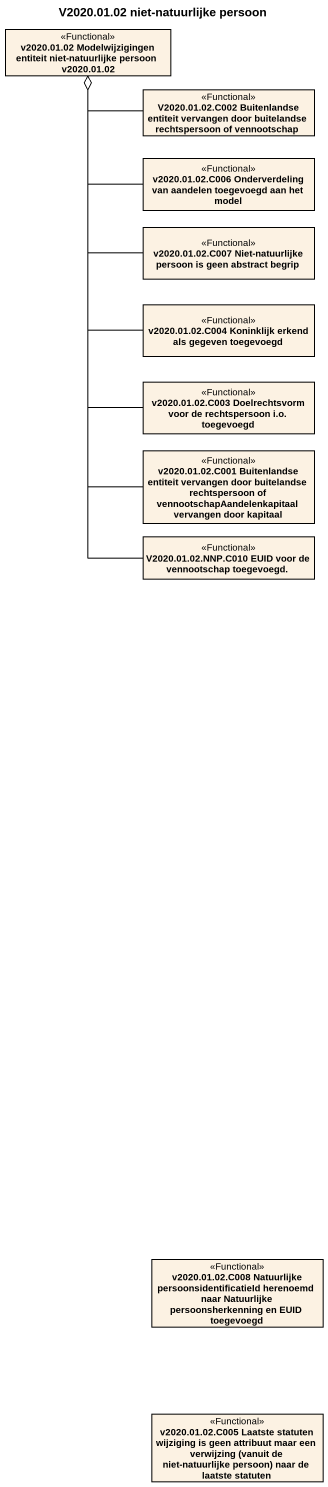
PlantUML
@startuml
title V2020.01.02 niet-natuurlijke persoon
hide circle
hide empty members
class "v2020.01.02 Modelwijzigingen entiteit niet-natuurlijke persoon v2020.01.02" as v2020_01_02 <<Functional>>
class "V2020.01.02.C002 Buitenlandse entiteit vervangen door buitelandse rechtspersoon of vennootschap" as V2020_01_02_C002 <<Functional>>
class "v2020.01.02.C006 Onderverdeling van aandelen toegevoegd aan het model" as v2020_01_02_C006 <<Functional>>
class "v2020.01.02.C007 Niet-natuurlijke persoon is geen abstract begrip" as v2020_01_02_C007_Niet <<Functional>>
class "v2020.01.02.C004 Koninklijk erkend als gegeven toegevoegd" as v2020_01_02_C004_Koninklijk <<Functional>>
class "v2020.01.02.C003 Doelrechtsvorm voor de rechtspersoon i.o. toegevoegd" as v2020_01_02_C003 <<Functional>>
class "v2020.01.02.C001 Buitenlandse entiteit vervangen door buitelandse rechtspersoon of vennootschapAandelenkapitaal vervangen door kapitaal" as v2020_01_02_C001 <<Functional>>
class "V2020.01.02.NNP.C010 EUID voor de vennootschap toegevoegd." as V2020_01_02_NNP_C010_EUID <<Functional>>
class "v2020.01.02.C008 Natuurlijke persoonsidentificatieId herenoemd naar Natuurlijke persoonsherkenning en EUID toegevoegd" as v2020_01_02_C008 <<Functional>>
class "v2020.01.02.C005 Laatste statuten wijziging is geen attribuut maar een verwijzing (vanuit de niet-natuurlijke persoon) naar de laatste statuten" as v2020_01_02_C005_Laatste <<Functional>>
V2020_01_02_C002 -left-o v2020_01_02
v2020_01_02_C006 -up-o v2020_01_02
v2020_01_02_C007_Niet -up-o v2020_01_02
v2020_01_02_C004_Koninklijk -up-o v2020_01_02
v2020_01_02_C003 -up-o v2020_01_02
v2020_01_02_C001 -up-o v2020_01_02
V2020_01_02_NNP_C010_EUID -up-o v2020_01_02
@enduml
